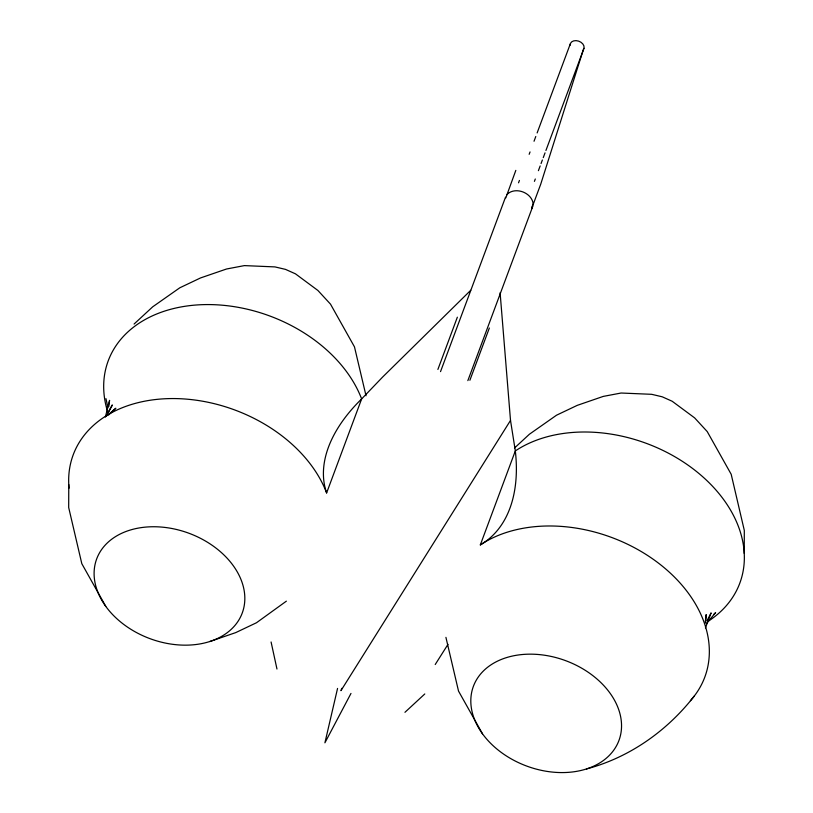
<?xml version="1.0" encoding="UTF-8"?>
<svg xmlns="http://www.w3.org/2000/svg" width="813" height="813" viewBox="0 0 813 813"><rect width="100%" height="100%" fill="white"/><g stroke="black" fill="none" stroke-linecap="round" stroke-linejoin="round"><path stroke-width="1.22" d="M68.77 484.558L68.688 507.525L81.808 563.673L105.771 606.376A77.652 56.188 20.4 0 0 236.197 623.886A77.652 56.188 20.4 0 0 166.391 527.607A77.652 56.188 20.4 0 0 105.771 606.376M744.23 553.399L744.312 530.432L731.192 474.284L707.229 431.581L694.627 417.882L672.178 401.256L662.229 396.805L651.67 394.315L621.102 393.025L603.246 396.409L577.24 405.362L556.519 415.209L529.415 434.223L514.517 448.004M705.521 622.87L706.192 614.598L705.318 621.864M108.84 406.409L109.572 400.362L105.355 417.13M337.558 688.418L324.905 742.818L350.982 693.428M505.828 197.864L515.818 170.384M705.44 627.91L711.111 612.88L707.056 620.705M69.044 488.196A135.984 98.393 20.4 0 1 175.811 398.583A135.984 98.393 20.4 0 1 326.623 492.922L361.633 398.939L382.547 377.13L470.737 290.282M437.892 369.437L457.353 317.192M440.524 371.632L505.513 197.193M518.542 182.813L519.426 180.435M529.161 154.307L530.046 151.94M534.029 141.249L535.797 136.493M537.129 132.936L570.309 43.861M341.836 688.306L340.952 690.664L510.513 420.412L500.107 292.761M534.415 181.37L535.3 178.992M538.399 170.679L540.167 165.933M541.052 163.555L542.383 159.998M543.267 157.62L545.035 152.864M545.919 150.496L583.968 48.353M467.851 380.626L532.84 206.187M469.884 380.26L489.355 328.015M690.4 700.694A135.984 98.393 20.4 0 0 656.538 561.671A135.984 98.393 20.4 0 0 480.32 544.903L515.33 450.92L510.513 420.412M106.533 416.134L112.336 404.955L108.109 412.313M435.219 664.516L448.004 644.333M706.324 623.693L715.643 612.626L713.794 614.333M694.231 696.101C667.097 730.968 629.374 757.604 586.468 768.956M506.733 194.754C514.629 186.268 531.438 192.234 533.125 203.443L531.621 208.626L540.706 184.256L583.358 49.573A7.195 5.203 20.4 0 0 578.592 41.107A7.195 5.203 20.4 0 0 570.167 45.233M134.074 324.041L152.702 306.816L179.805 287.792L200.526 277.944L226.532 269.001L244.388 265.607L274.957 266.908L285.515 269.388L295.465 273.839L317.913 290.475L330.515 304.164L354.478 346.866L366.023 395.768M108.454 415.077L115.842 408.238L109.999 413.258M286.379 601.153L256.481 622.748L235.76 632.595L209.754 641.548M404.945 712.31L424.793 693.956M482.485 733.793A77.652 56.188 20.4 0 1 543.114 655.024A77.652 56.188 20.4 0 1 612.911 751.303A77.652 56.188 20.4 0 1 482.485 733.793L458.522 691.091L445.92 637.351M271.085 641.975L276.969 669.028M105.964 398.644L107.844 407.323M107.194 406.835L107.397 412.73M480.32 544.903A164.907 100.883 56.3 0 0 515.33 450.92A135.984 98.393 20.4 0 1 702.859 476.875A135.984 98.393 20.4 0 1 707.442 621.742M106.838 409.02A135.984 98.393 20.4 0 1 201.614 304.692A135.984 98.393 20.4 0 1 361.633 398.939A164.907 96.097 -20.8 0 0 326.623 492.922"/></g></svg>
